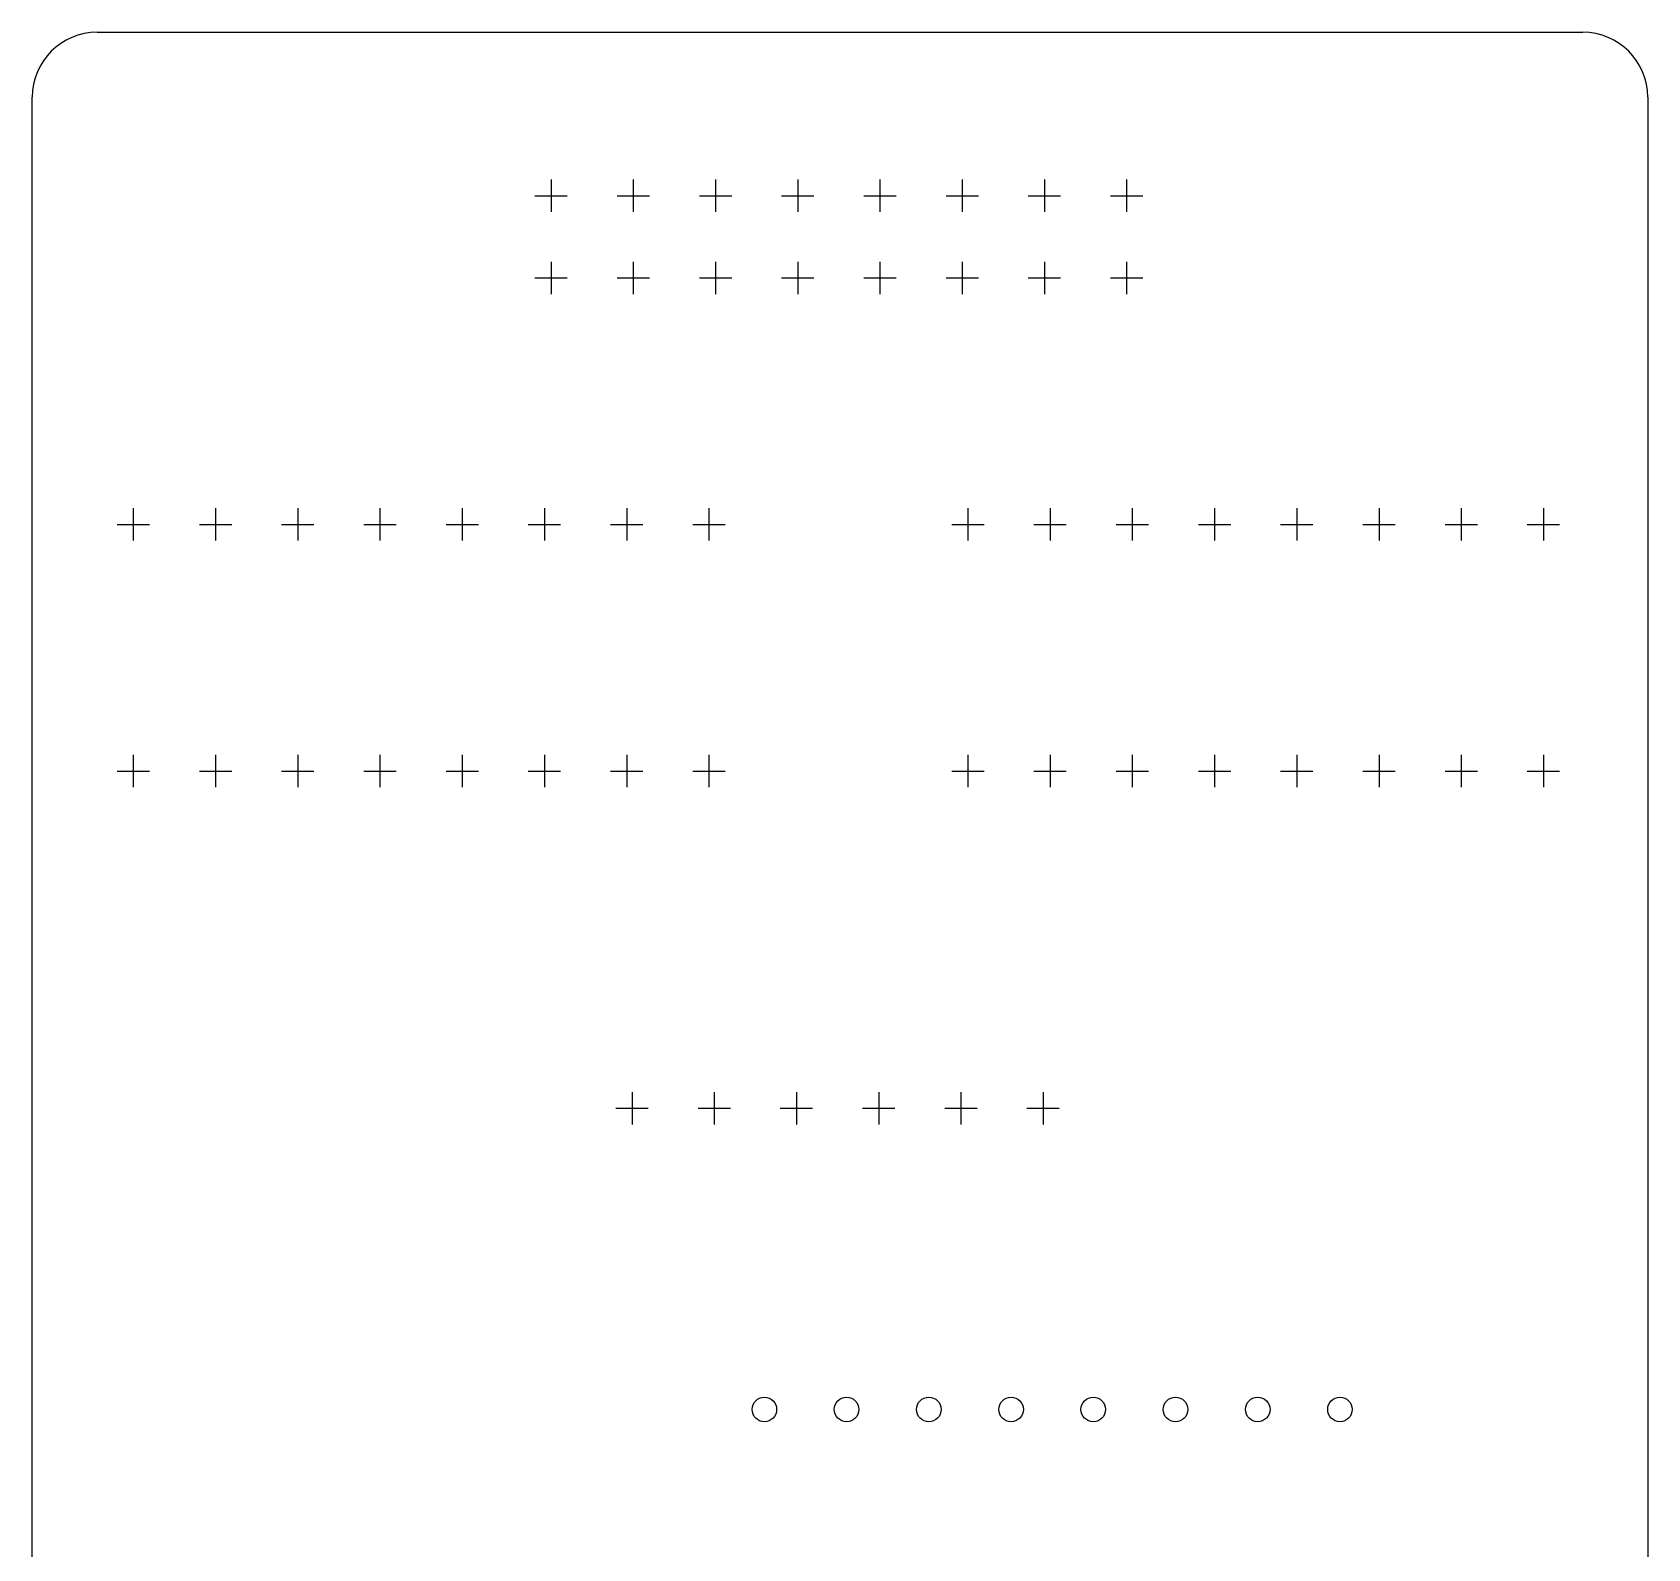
# Model space of a CAD drawing. Extents: x 16.2 to 68.4, y -120.8 to -27.1.
# Drawn here: x 18.3 to 68.2, y -73.94 to -27.1 of the extents above; entities that cross this region are included whole.
import ezdxf

# ---------------------------------------------------------------- set-up
doc = ezdxf.new("R2010")
doc.units = 0
doc.layers.add('BLACK', color=7, linetype='CONTINUOUS')

msp = doc.modelspace()

# ---------------------------------------------------------------- linework, layer by layer
at = {"layer": 'BLACK', "linetype": 'CONTINUOUS'}
for p, q in [((20.3, -27.1), (66.2, -27.1)), ((18.3, -100.1), (18.3, -29.1)), ((68.2, -29.1), (68.2, -100.1)), ((34.3251, -31.6464), (34.3251, -32.6464)), ((36.8651, -31.6464), (36.8651, -32.6464)), ((39.4051, -31.6464), (39.4051, -32.6464)), ((41.9451, -31.6464), (41.9451, -32.6464)), ((44.4851, -31.6464), (44.4851, -32.6464)), ((47.0251, -31.6464), (47.0251, -32.6464)), ((49.5651, -31.6464), (49.5651, -32.6464)), ((52.1051, -31.6464), (52.1051, -32.6464)), ((33.8251, -32.1464), (34.8251, -32.1464)), ((36.3651, -32.1464), (37.3651, -32.1464)), ((38.9051, -32.1464), (39.9051, -32.1464)), ((41.4451, -32.1464), (42.4451, -32.1464)), ((43.9851, -32.1464), (44.9851, -32.1464)), ((46.5251, -32.1464), (47.5251, -32.1464)), ((49.0651, -32.1464), (50.0651, -32.1464)), ((51.6051, -32.1464), (52.6051, -32.1464)), ((34.3251, -34.1864), (34.3251, -35.1864)), ((36.8651, -34.1864), (36.8651, -35.1864)), ((39.4051, -34.1864), (39.4051, -35.1864)), ((41.9451, -34.1864), (41.9451, -35.1864)), ((44.4851, -34.1864), (44.4851, -35.1864)), ((47.0251, -34.1864), (47.0251, -35.1864)), ((49.5651, -34.1864), (49.5651, -35.1864)), ((52.1051, -34.1864), (52.1051, -35.1864)), ((33.8251, -34.6864), (34.8251, -34.6864)), ((36.3651, -34.6864), (37.3651, -34.6864)), ((38.9051, -34.6864), (39.9051, -34.6864)), ((41.4451, -34.6864), (42.4451, -34.6864)), ((43.9851, -34.6864), (44.9851, -34.6864)), ((46.5251, -34.6864), (47.5251, -34.6864)), ((49.0651, -34.6864), (50.0651, -34.6864)), ((51.6051, -34.6864), (52.6051, -34.6864)), ((21.4201, -41.8014), (21.4201, -42.8014)), ((23.9601, -41.8014), (23.9601, -42.8014)), ((26.5001, -41.8014), (26.5001, -42.8014)), ((29.0401, -41.8014), (29.0401, -42.8014)), ((31.5801, -41.8014), (31.5801, -42.8014)), ((34.1201, -41.8014), (34.1201, -42.8014)), ((36.6601, -41.8014), (36.6601, -42.8014)), ((39.2001, -41.8014), (39.2001, -42.8014)), ((47.2001, -41.8014), (47.2001, -42.8014)), ((49.7401, -41.8014), (49.7401, -42.8014)), ((52.2801, -41.8014), (52.2801, -42.8014)), ((54.8201, -41.8014), (54.8201, -42.8014)), ((57.3601, -41.8014), (57.3601, -42.8014)), ((59.9001, -41.8014), (59.9001, -42.8014)), ((62.4401, -41.8014), (62.4401, -42.8014)), ((64.9801, -41.8014), (64.9801, -42.8014)), ((20.9201, -42.3014), (21.9201, -42.3014)), ((23.4601, -42.3014), (24.4601, -42.3014)), ((26.0001, -42.3014), (27.0001, -42.3014)), ((28.5401, -42.3014), (29.5401, -42.3014)), ((31.0801, -42.3014), (32.0801, -42.3014)), ((33.6201, -42.3014), (34.6201, -42.3014)), ((36.1601, -42.3014), (37.1601, -42.3014)), ((38.7001, -42.3014), (39.7001, -42.3014)), ((46.7001, -42.3014), (47.7001, -42.3014)), ((49.2401, -42.3014), (50.2401, -42.3014)), ((51.7801, -42.3014), (52.7801, -42.3014)), ((54.3201, -42.3014), (55.3201, -42.3014)), ((56.8601, -42.3014), (57.8601, -42.3014)), ((59.4001, -42.3014), (60.4001, -42.3014)), ((61.9401, -42.3014), (62.9401, -42.3014)), ((64.4801, -42.3014), (65.4801, -42.3014)), ((21.4201, -49.4214), (21.4201, -50.4214)), ((23.9601, -49.4214), (23.9601, -50.4214)), ((26.5001, -49.4214), (26.5001, -50.4214)), ((29.0401, -49.4214), (29.0401, -50.4214)), ((31.5801, -49.4214), (31.5801, -50.4214)), ((34.1201, -49.4214), (34.1201, -50.4214)), ((36.6601, -49.4214), (36.6601, -50.4214)), ((39.2001, -49.4214), (39.2001, -50.4214)), ((47.2001, -49.4214), (47.2001, -50.4214)), ((49.7401, -49.4214), (49.7401, -50.4214)), ((52.2801, -49.4214), (52.2801, -50.4214)), ((54.8201, -49.4214), (54.8201, -50.4214)), ((57.3601, -49.4214), (57.3601, -50.4214)), ((59.9001, -49.4214), (59.9001, -50.4214)), ((62.4401, -49.4214), (62.4401, -50.4214)), ((64.9801, -49.4214), (64.9801, -50.4214)), ((20.9201, -49.9214), (21.9201, -49.9214)), ((23.4601, -49.9214), (24.4601, -49.9214)), ((26.0001, -49.9214), (27.0001, -49.9214)), ((28.5401, -49.9214), (29.5401, -49.9214)), ((31.0801, -49.9214), (32.0801, -49.9214)), ((33.6201, -49.9214), (34.6201, -49.9214)), ((36.1601, -49.9214), (37.1601, -49.9214)), ((38.7001, -49.9214), (39.7001, -49.9214)), ((46.7001, -49.9214), (47.7001, -49.9214)), ((49.2401, -49.9214), (50.2401, -49.9214)), ((51.7801, -49.9214), (52.7801, -49.9214)), ((54.3201, -49.9214), (55.3201, -49.9214)), ((56.8601, -49.9214), (57.8601, -49.9214)), ((59.4001, -49.9214), (60.4001, -49.9214)), ((61.9401, -49.9214), (62.9401, -49.9214)), ((64.4801, -49.9214), (65.4801, -49.9214)), ((36.8251, -59.8354), (36.8251, -60.8354)), ((39.3651, -59.8354), (39.3651, -60.8354)), ((41.9051, -59.8354), (41.9051, -60.8354)), ((44.4451, -59.8354), (44.4451, -60.8354)), ((46.9851, -59.8354), (46.9851, -60.8354)), ((49.5251, -59.8354), (49.5251, -60.8354)), ((36.3251, -60.3354), (37.3251, -60.3354)), ((38.8651, -60.3354), (39.8651, -60.3354)), ((41.4051, -60.3354), (42.4051, -60.3354)), ((43.9451, -60.3354), (44.9451, -60.3354)), ((46.4851, -60.3354), (47.4851, -60.3354)), ((49.0251, -60.3354), (50.0251, -60.3354))]:
    msp.add_line(p, q, dxfattribs=at)
at = {"layer": 'BLACK'}
for centre in [(40.914, -69.6384), (43.454, -69.6384), (45.994, -69.6384), (48.534, -69.6384), (51.074, -69.6384), (53.614, -69.6384), (56.154, -69.6384), (58.694, -69.6384)]:
    msp.add_circle(centre, 0.3795, dxfattribs=at)
for centre, start, end in [((20.3, -29.1), 90, 180), ((66.2, -29.1), 0, 90)]:
    msp.add_arc(centre, 2, start, end, dxfattribs=at)

doc.saveas('drawing.dxf')
